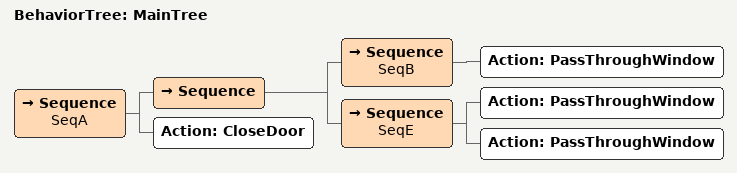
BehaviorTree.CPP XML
<?xml version="1.0"?>
<root main_tree_to_execute="MainTree">
    <BehaviorTree ID="MainTree">
        <Sequence name="SeqA">
            <Sequence>
                <Sequence name="SeqB">
                    <Action ID="PassThroughWindow"/>
                </Sequence>
                <Sequence name="SeqE">
                    <Action ID="PassThroughWindow"/>
                    <Action ID="PassThroughWindow"/>
                </Sequence>
            </Sequence>
            <Action ID="CloseDoor"/>
        </Sequence>
    </BehaviorTree>
</root>
